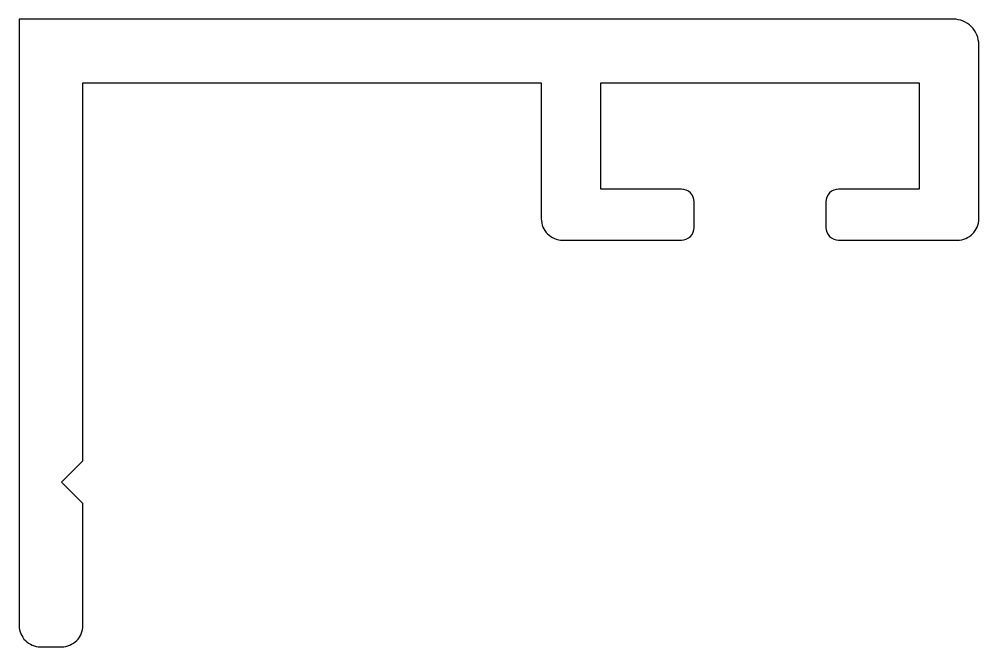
# Model space of a CAD drawing. Extents: x 171.2 to 193.8, y 225.2 to 240.
import ezdxf

# ---------------------------------------------------------------- set-up
doc = ezdxf.new("R2010")
doc.units = 0
doc.layers.add('ERCAN', color=220, linetype='CONTINUOUS')

msp = doc.modelspace()

# ---------------------------------------------------------------- linework, layer by layer
at = {"layer": 'ERCAN', "color": 7}
msp.add_lwpolyline([(187.126, 235.698, 0.414214), (186.826, 235.998), (184.926, 235.998), (184.926, 238.498), (192.426, 238.498), (192.426, 235.998), (190.526, 235.998, 0.414214), (190.226, 235.698), (190.226, 235.098, 0.414214), (190.526, 234.798), (193.326, 234.798, 0.414214), (193.826, 235.298), (193.826, 239.398, 0.414214), (193.226, 239.998), (171.236, 239.998), (171.236, 225.726, 0.414214), (171.736, 225.226), (172.236, 225.226, 0.414214), (172.736, 225.726), (172.736, 228.6), (172.236, 229.1), (172.736, 229.6), (172.736, 238.498), (183.526, 238.498), (183.526, 235.298, 0.414214), (184.026, 234.798), (186.826, 234.798, 0.414214), (187.126, 235.098)], format="xyb", close=True, dxfattribs=at)

doc.saveas('drawing.dxf')
